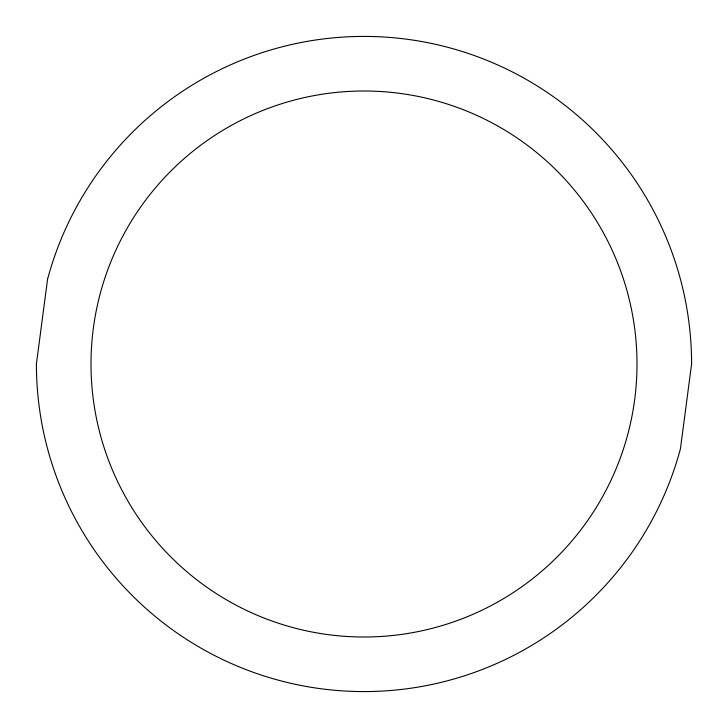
<?xml version="1.0" encoding="UTF-8"?>
<svg xmlns="http://www.w3.org/2000/svg" width="728" height="728" viewBox="0 0 728 728"><rect width="100%" height="100%" fill="white"/><g stroke="black" fill="none" stroke-linecap="round" stroke-linejoin="round"><path stroke-width="1.09" d="M47.566 279.215L36.4 364A327.6 327.6 0 0 0 680.434 448.785L691.6 364A327.6 327.6 0 0 0 47.566 279.215M211.375 590.353A273 273 0 0 0 636.336 383.001A273 273 0 0 0 244.29 118.646A273 273 0 0 0 211.375 590.353"/></g></svg>
